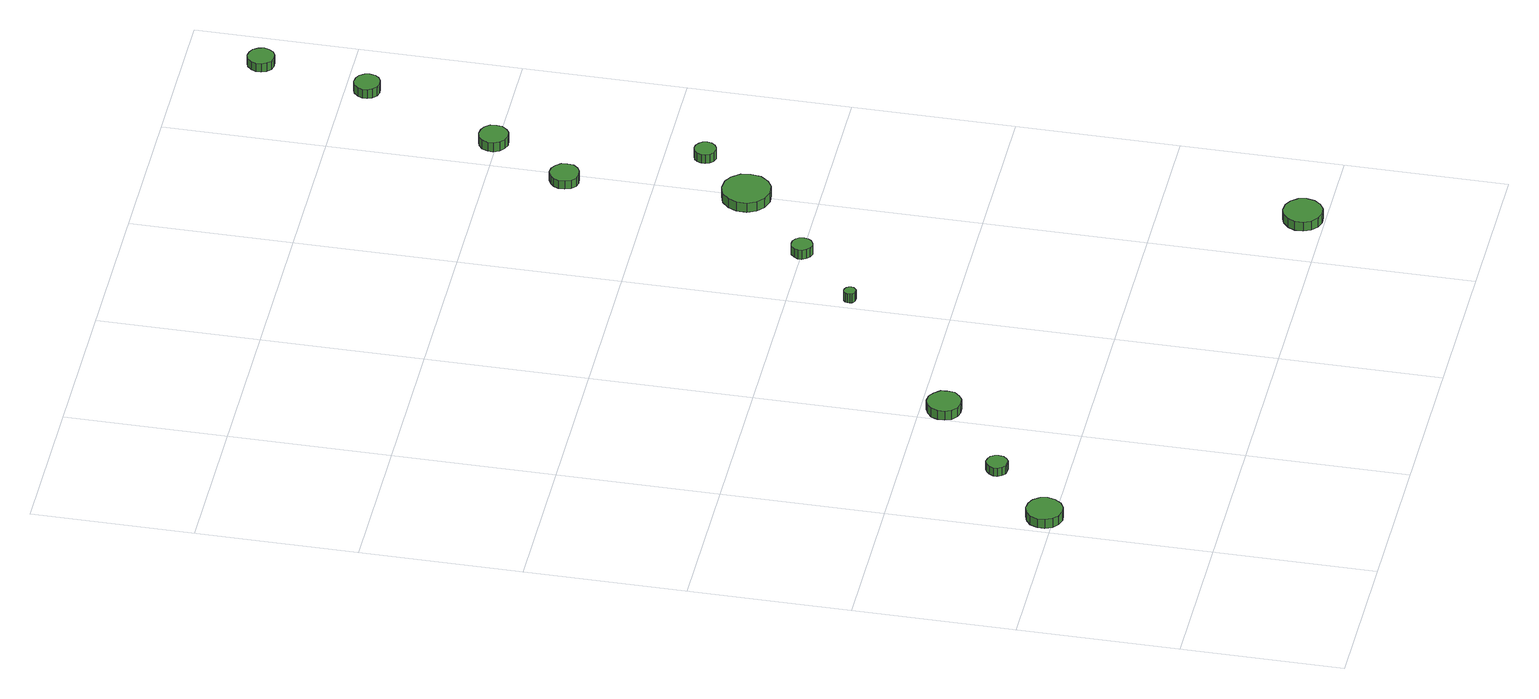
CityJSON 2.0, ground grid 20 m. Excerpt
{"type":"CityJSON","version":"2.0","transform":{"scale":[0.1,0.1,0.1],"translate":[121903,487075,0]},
"CityObjects":{
"tree1":{"type":"SolitaryVegetationObject","attributes":{"function":"something"},"geometry":[{"type":"MultiSurface","lod":"1","boundaries":[[[0,1,2,3,4,5,6,7,8,9,10,11,12,13,14]],[[15,16,17,18,19,20,21,22,23,24,25,26,27,28,29]],[[0,29,28,1]],[[1,28,27,2]],[[2,27,26,3]],[[3,26,25,4]],[[4,25,24,5]],[[5,24,23,6]],[[6,23,22,7]],[[7,22,21,8]],[[8,21,20,9]],[[9,20,19,10]],[[10,19,18,11]],[[11,18,17,12]],[[12,17,16,13]],[[13,16,15,14]],[[14,15,29,0]]]}]},
"tree2":{"type":"SolitaryVegetationObject","attributes":{"function":"something"},"geometry":[{"type":"MultiSurface","lod":"1","boundaries":[[[30,31,32,33,34,35,36,37,38,39,40,41,42,43,44]],[[45,46,47,48,49,50,51,52,53,54,55,56,57,58,59]],[[30,59,58,31]],[[31,58,57,32]],[[32,57,56,33]],[[33,56,55,34]],[[34,55,54,35]],[[35,54,53,36]],[[36,53,52,37]],[[37,52,51,38]],[[38,51,50,39]],[[39,50,49,40]],[[40,49,48,41]],[[41,48,47,42]],[[42,47,46,43]],[[43,46,45,44]],[[44,45,59,30]]]}]},
"tree3":{"type":"SolitaryVegetationObject","attributes":{"function":"something"},"geometry":[{"type":"MultiSurface","lod":"1","boundaries":[[[60,61,62,63,64,65,66,67,68,69,70,71,72,73,74]],[[75,76,77,78,79,80,81,82,83,84,85,86,87,88,89]],[[60,89,88,61]],[[61,88,87,62]],[[62,87,86,63]],[[63,86,85,64]],[[64,85,84,65]],[[65,84,83,66]],[[66,83,82,67]],[[67,82,81,68]],[[68,81,80,69]],[[69,80,79,70]],[[70,79,78,71]],[[71,78,77,72]],[[72,77,76,73]],[[73,76,75,74]],[[74,75,89,60]]]}]},
"tree4":{"type":"SolitaryVegetationObject","attributes":{"function":"something"},"geometry":[{"type":"MultiSurface","lod":"1","boundaries":[[[90,91,92,93,94,95,96,97,98,99,100,101,102,103,104]],[[105,106,107,108,109,110,111,112,113,114,115,116,117,118,119]],[[90,119,118,91]],[[91,118,117,92]],[[92,117,116,93]],[[93,116,115,94]],[[94,115,114,95]],[[95,114,113,96]],[[96,113,112,97]],[[97,112,111,98]],[[98,111,110,99]],[[99,110,109,100]],[[100,109,108,101]],[[101,108,107,102]],[[102,107,106,103]],[[103,106,105,104]],[[104,105,119,90]]]}]},
"tree5":{"type":"SolitaryVegetationObject","attributes":{"function":"something"},"geometry":[{"type":"MultiSurface","lod":"1","boundaries":[[[120,121,122,123,124,125,126,127,128,129,130,131,132,133,134]],[[135,136,137,138,139,140,141,142,143,144,145,146,147,148,149]],[[120,149,148,121]],[[121,148,147,122]],[[122,147,146,123]],[[123,146,145,124]],[[124,145,144,125]],[[125,144,143,126]],[[126,143,142,127]],[[127,142,141,128]],[[128,141,140,129]],[[129,140,139,130]],[[130,139,138,131]],[[131,138,137,132]],[[132,137,136,133]],[[133,136,135,134]],[[134,135,149,120]]]}]},
"tree6":{"type":"SolitaryVegetationObject","attributes":{"function":"something"},"geometry":[{"type":"MultiSurface","lod":"1","boundaries":[[[150,151,152,153,154,155,156,157,158,159,160,161,162,163,164]],[[165,166,167,168,169,170,171,172,173,174,175,176,177,178,179]],[[150,179,178,151]],[[151,178,177,152]],[[152,177,176,153]],[[153,176,175,154]],[[154,175,174,155]],[[155,174,173,156]],[[156,173,172,157]],[[157,172,171,158]],[[158,171,170,159]],[[159,170,169,160]],[[160,169,168,161]],[[161,168,167,162]],[[162,167,166,163]],[[163,166,165,164]],[[164,165,179,150]]]}]},
"tree7":{"type":"SolitaryVegetationObject","attributes":{"function":"something"},"geometry":[{"type":"MultiSurface","lod":"1","boundaries":[[[180,181,182,183,184,185,186,187,188,189,190,191,192,193,194]],[[195,196,197,198,199,200,201,202,203,204,205,206,207,208,209]],[[180,209,208,181]],[[181,208,207,182]],[[182,207,206,183]],[[183,206,205,184]],[[184,205,204,185]],[[185,204,203,186]],[[186,203,202,187]],[[187,202,201,188]],[[188,201,200,189]],[[189,200,199,190]],[[190,199,198,191]],[[191,198,197,192]],[[192,197,196,193]],[[193,196,195,194]],[[194,195,209,180]]]}]},
"tree8":{"type":"SolitaryVegetationObject","attributes":{"function":"something"},"geometry":[{"type":"MultiSurface","lod":"1","boundaries":[[[210,211,212,213,214,215,216,217,218,219,220,221,222,223,224]],[[225,226,227,228,229,230,231,232,233,234,235,236,237,238,239]],[[210,239,238,211]],[[211,238,237,212]],[[212,237,236,213]],[[213,236,235,214]],[[214,235,234,215]],[[215,234,233,216]],[[216,233,232,217]],[[217,232,231,218]],[[218,231,230,219]],[[219,230,229,220]],[[220,229,228,221]],[[221,228,227,222]],[[222,227,226,223]],[[223,226,225,224]],[[224,225,239,210]]]}]},
"tree9":{"type":"SolitaryVegetationObject","attributes":{"function":"something"},"geometry":[{"type":"MultiSurface","lod":"1","boundaries":[[[240,241,242,243,244,245,246,247,248,249,250,251,252,253,254]],[[255,256,257,258,259,260,261,262,263,264,265,266,267,268,269]],[[240,269,268,241]],[[241,268,267,242]],[[242,267,266,243]],[[243,266,265,244]],[[244,265,264,245]],[[245,264,263,246]],[[246,263,262,247]],[[247,262,261,248]],[[248,261,260,249]],[[249,260,259,250]],[[250,259,258,251]],[[251,258,257,252]],[[252,257,256,253]],[[253,256,255,254]],[[254,255,269,240]]]}]},
"tree10":{"type":"SolitaryVegetationObject","attributes":{"function":"something"},"geometry":[{"type":"MultiSurface","lod":"1","boundaries":[[[270,271,272,273,274,275,276,277,278,279,280,281,282,283,284]],[[285,286,287,288,289,290,291,292,293,294,295,296,297,298,299]],[[270,299,298,271]],[[271,298,297,272]],[[272,297,296,273]],[[273,296,295,274]],[[274,295,294,275]],[[275,294,293,276]],[[276,293,292,277]],[[277,292,291,278]],[[278,291,290,279]],[[279,290,289,280]],[[280,289,288,281]],[[281,288,287,282]],[[282,287,286,283]],[[283,286,285,284]],[[284,285,299,270]]]}]},
"tree11":{"type":"SolitaryVegetationObject","attributes":{"function":"something"},"geometry":[{"type":"MultiSurface","lod":"1","boundaries":[[[300,301,302,303,304,305,306,307,308,309,310,311,312,313,314]],[[315,316,317,318,319,320,321,322,323,324,325,326,327,328,329]],[[300,329,328,301]],[[301,328,327,302]],[[302,327,326,303]],[[303,326,325,304]],[[304,325,324,305]],[[305,324,323,306]],[[306,323,322,307]],[[307,322,321,308]],[[308,321,320,309]],[[309,320,319,310]],[[310,319,318,311]],[[311,318,317,312]],[[312,317,316,313]],[[313,316,315,314]],[[314,315,329,300]]]}]},
"tree12":{"type":"SolitaryVegetationObject","attributes":{"function":"something"},"geometry":[{"type":"MultiSurface","lod":"1","boundaries":[[[330,331,332,333,334,335,336,337,338,339,340,341,342,343,344]],[[345,346,347,348,349,350,351,352,353,354,355,356,357,358,359]],[[330,359,358,331]],[[331,358,357,332]],[[332,357,356,333]],[[333,356,355,334]],[[334,355,354,335]],[[335,354,353,336]],[[336,353,352,337]],[[337,352,351,338]],[[338,351,350,339]],[[339,350,349,340]],[[340,349,348,341]],[[341,348,347,342]],[[342,347,346,343]],[[343,346,345,344]],[[344,345,359,330]]]}]}
},
"vertices":[
[54,212,15],[52,221,15],[46,229,15],[38,233,15],[29,234,15],[20,231,15],[13,225,15],[9,216,15],[9,207,15],[13,198,15],[20,192,15],[29,189,15],[38,190,15],[46,195,15],[52,203,15],[52,203,2],[46,195,2],[38,190,2],[29,189,2],[20,192,2],[13,198,2],[9,207,2],[9,216,2],[13,225,2],[20,231,2],[29,234,2],[38,233,2],[46,229,2],[52,221,2],[54,212,2],
[126,286,15],[125,291,15],[122,296,15],[117,298,15],[112,299,15],[107,297,15],[103,293,15],[100,288,15],[100,283,15],[103,278,15],[107,274,15],[112,273,15],[117,273,15],[122,276,15],[125,280,15],[125,280,3],[122,276,3],[117,273,3],[112,273,3],[107,274,3],[103,278,3],[100,283,3],[100,288,3],[103,293,3],[107,297,3],[112,299,3],[117,298,3],[122,296,3],[125,291,3],[126,286,3],
[238,371,18],[237,379,18],[231,386,18],[224,391,18],[215,392,18],[207,389,18],[200,383,18],[197,375,18],[197,366,18],[200,358,18],[207,352,18],[215,350,18],[224,351,18],[231,355,18],[237,362,18],[237,362,5],[231,355,5],[224,351,5],[215,350,5],[207,352,5],[200,358,5],[197,366,5],[197,375,5],[200,383,5],[207,389,5],[215,392,5],[224,391,5],[231,386,5],[237,379,5],[238,371,5],
[424,525,17],[423,528,17],[421,531,17],[419,532,17],[416,533,17],[413,532,17],[410,530,17],[409,527,17],[409,524,17],[410,521,17],[413,519,17],[416,518,17],[419,518,17],[421,520,17],[423,522,17],[423,522,4],[421,520,4],[419,518,4],[416,518,4],[413,519,4],[410,521,4],[409,524,4],[409,527,4],[410,530,4],[413,532,4],[416,533,4],[419,532,4],[421,531,4],[423,528,4],[424,525,4],
[513,600,15],[512,606,15],[509,610,15],[504,613,15],[499,613,15],[494,612,15],[490,608,15],[487,603,15],[487,598,15],[490,593,15],[494,589,15],[499,587,15],[504,588,15],[509,591,15],[512,595,15],[512,595,2],[509,591,2],[504,588,2],[499,587,2],[494,589,2],[490,593,2],[487,598,2],[487,603,2],[490,608,2],[494,612,2],[499,613,2],[504,613,2],[509,610,2],[512,606,2],[513,600,2],
[707,27,16],[705,37,16],[699,45,16],[690,50,16],[680,51,16],[671,48,16],[663,41,16],[659,32,16],[659,22,16],[663,13,16],[671,6,16],[680,3,16],[690,4,16],[699,9,16],[705,17,16],[705,17,3],[699,9,3],[690,4,3],[680,3,3],[671,6,3],[663,13,3],[659,22,3],[659,32,3],[663,41,3],[671,48,3],[680,51,3],[690,50,3],[699,45,3],[705,37,3],[707,27,3],
[627,688,15],[625,700,15],[617,710,15],[607,716,15],[594,717,15],[582,713,15],[573,705,15],[568,694,15],[568,681,15],[573,670,15],[582,662,15],[594,658,15],[607,659,15],[617,665,15],[625,675,15],[625,675,2],[617,665,2],[607,659,2],[594,658,2],[582,662,2],[573,670,2],[568,681,2],[568,694,2],[573,705,2],[582,713,2],[594,717,2],[607,716,2],[617,710,2],[625,700,2],[627,688,2],
[605,907,15],[604,914,15],[599,920,15],[593,924,15],[585,925,15],[578,922,15],[573,917,15],[570,911,15],[570,903,15],[573,896,15],[578,891,15],[585,889,15],[593,890,15],[599,893,15],[604,899,15],[604,899,3],[599,893,3],[593,890,3],[585,889,3],[578,891,3],[573,896,3],[570,903,3],[570,911,3],[573,917,3],[578,922,3],[585,925,3],[593,924,3],[599,920,3],[604,914,3],[605,907,3],
[681,752,15],[680,757,15],[677,761,15],[672,764,15],[667,765,15],[661,763,15],[657,759,15],[655,754,15],[655,749,15],[657,744,15],[661,740,15],[667,738,15],[672,739,15],[677,742,15],[680,746,15],[680,746,2],[677,742,2],[672,739,2],[667,738,2],[661,740,2],[657,744,2],[655,749,2],[655,754,2],[657,759,2],[661,763,2],[667,765,2],[672,764,2],[677,761,2],[680,757,2],[681,752,2],
[661,1004,18],[660,1012,18],[655,1018,18],[649,1021,18],[641,1022,18],[634,1020,18],[628,1015,18],[625,1008,18],[625,1001,18],[628,994,18],[634,989,18],[641,986,18],[649,987,18],[655,991,18],[660,997,18],[660,997,5],[655,991,5],[649,987,5],[641,986,5],[634,989,5],[628,994,5],[625,1001,5],[625,1008,5],[628,1015,5],[634,1020,5],[641,1022,5],[649,1021,5],[655,1018,5],[660,1012,5],[661,1004,5],
[733,1173,18],[732,1179,18],[728,1185,18],[722,1188,18],[715,1189,18],[709,1187,18],[704,1182,18],[701,1176,18],[701,1170,18],[704,1164,18],[709,1159,18],[715,1157,18],[722,1158,18],[728,1161,18],[732,1166,18],[732,1166,5],[728,1161,5],[722,1158,5],[715,1157,5],[709,1159,5],[704,1164,5],[701,1170,5],[701,1176,5],[704,1182,5],[709,1187,5],[715,1189,5],[722,1188,5],[728,1185,5],[732,1179,5],[733,1173,5],
[766,1308,14],[764,1315,14],[760,1321,14],[754,1324,14],[748,1325,14],[741,1323,14],[736,1318,14],[733,1312,14],[733,1305,14],[736,1299,14],[741,1294,14],[748,1292,14],[754,1293,14],[760,1296,14],[764,1302,14],[764,1302,2],[760,1296,2],[754,1293,2],[748,1292,2],[741,1294,2],[736,1299,2],[733,1305,2],[733,1312,2],[736,1318,2],[741,1323,2],[748,1325,2],[754,1324,2],[760,1321,2],[764,1315,2],[766,1308,2]
]}
